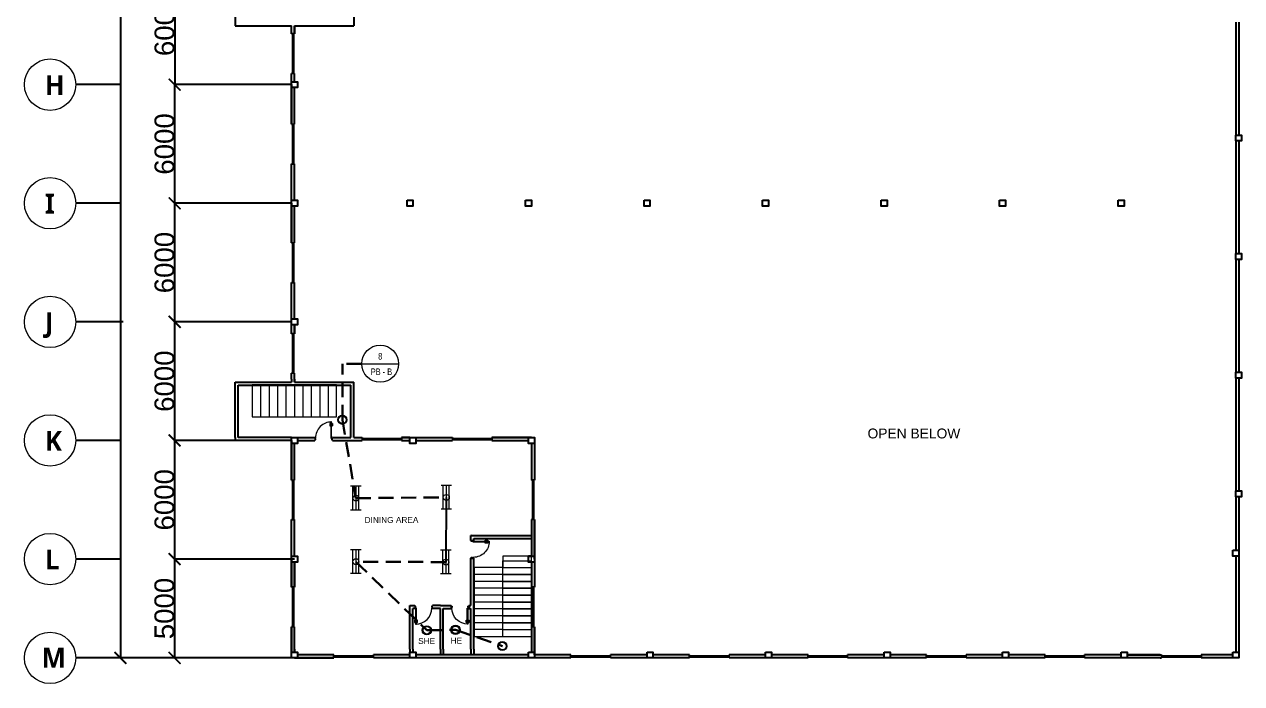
# Model space of a CAD drawing. Header units: millimetres. Extents: x 3339 to 2017737, y 4955 to 2748989.
# Drawn here: x 1288508 to 1350129, y 1364982 to 1398332 of the extents above; entities that cross this region are included whole.
import ezdxf

# ---------------------------------------------------------------- set-up
doc = ezdxf.new("R2010")
doc.units = ezdxf.units.MM
doc.header["$LTSCALE"] = 30
doc.linetypes.add('DASHEDX2', pattern=[38.1, 25.4, -12.7])
for name, color, linetype, lineweight in [('A-DETL-GENF', 92, 'Continuous', 13), ('A-DOOR', 31, 'Continuous', 13), ('A_Dimension', 3, 'Continuous', 5), ('LIGHTING', 3, 'Continuous', 5), ('P. LINES', 151, 'DASHEDX2', 30), ('S-GRID-IDEN', 1, 'Continuous', 13), ('STAIR', 1, 'Continuous', 5)]:
    doc.layers.add(name, color=color, linetype=linetype, lineweight=lineweight)
doc.layers.add('POSTE', color=50, linetype='Continuous')
doc.styles.add('Arial Narrow', font='ARIALN.TTF', dxfattribs={"height": 200})
doc.styles.add('Arial Narrow_1', font='ARIALN.TTF', dxfattribs={"height": 450})
doc.styles.get("Standard").update_dxf_attribs({"font": 'arial.ttf'})
doc.styles.add('style1', font='arial.ttf', dxfattribs={"height": 100})
doc.dimstyles.new('ISO-25', dxfattribs={"dimtxt": 1000, "dimasz": 600, "dimexe": 1.25, "dimexo": 0.625, "dimtad": 1, "dimtxsty": 'Standard', "dimblk": 'ARCHTICK', "dimcen": 2.5, "dimclrd": 4, "dimadec": 0, "dimazin": 0, "dimtfac": 1, "dimtmove": 0, "dimatfit": 3, "dimfxl": 1, "dimarcsym": 0})

# ---------------------------------------------------------------- blocks, each defined once
blk = doc.blocks.new('Poste 2')
at = {"layer": 'POSTE'}
blk.add_lwpolyline([(-300, 0), (0, 0), (0, -300), (-300, -300)], close=True, dxfattribs=at)
blk = doc.blocks.new('Poste 3')
at = {"layer": 'POSTE'}
blk.add_lwpolyline([(0, 0), (300, 0), (300, -300), (0, -300)], close=True, dxfattribs=at)
blk = doc.blocks.new('POSTE bot left')
at = {"layer": 'POSTE'}
blk.add_lwpolyline([(0, 300), (300, 300), (300, 0), (0, 0)], close=True, dxfattribs=at)
blk = doc.blocks.new('POSTE.COM')
at = {"layer": 'POSTE'}
blk.add_lwpolyline([(-300, 300), (0, 300), (0, 0), (-300, 0)], close=True, dxfattribs=at)
blk = doc.blocks.new('Poste ulit')
at = {"layer": 'POSTE'}
blk.add_lwpolyline([(1007266, 1373395), (1007566, 1373395), (1007566, 1373095), (1007266, 1373095)], close=True, dxfattribs=at)
blk = doc.blocks.new('POSTEEEE')
at = {"layer": 'POSTE'}
blk.add_blockref('Poste ulit', (-1007266, -1373095), dxfattribs=at)
blk = doc.blocks.new('D4')
at = {"layer": 'A-DETL-GENF'}
for p, q in [((-1072, -29), (-1072, -112)), ((-1052, -29), (-1072, -29)), ((-1060, -41), (-1072, -30)), ((-1072, -112), (-1060, -112)), ((-1059, -112), (-1072, -112)), ((-1072, -112), (-1072, -150)), ((-1072, -150), (-1059, -150)), ((-1060, -112), (-1060, -41)), ((-1060, -41), (-1052, -41)), ((-1059, -150), (-1059, -112)), ((-1059, -115), (-1059, -147)), ((-1027, -115), (-1059, -115)), ((-1059, -147), (-1027, -147)), ((-1052, -41), (-1052, -29)), ((-1021, -74), (-1027, -80)), ((-1027, -80), (-1027, -182)), ((-1027, -147), (-1027, -115)), ((-1027, -182), (-1021, -188)), ((-1021, -188), (-1021, -74)), ((-974, -80), (-981, -74)), ((-981, -74), (-981, -188)), ((-981, -188), (-974, -182)), ((-974, -182), (-974, -80)), ((-943, -115), (-974, -115)), ((-974, -115), (-974, -147)), ((-974, -147), (-943, -147)), ((-930, -29), (-949, -29)), ((-949, -29), (-949, -41)), ((-949, -41), (-941, -41)), ((-943, -112), (-943, -150)), ((-930, -112), (-943, -112)), ((-943, -147), (-943, -115)), ((-943, -150), (-930, -150)), ((-941, -41), (-930, -30)), ((-941, -41), (-941, -112)), ((-941, -112), (-930, -112)), ((-930, -112), (-930, -29)), ((-930, -150), (-930, -112))]:
    blk.add_line(p, q, dxfattribs=at)
at = {"layer": 'A-DOOR', "lineweight": 18}
for p, q in [((-1059, 683), (-1024, 683)), ((-1014, 683), (-1059, 683)), ((-1059, 683), (-1059, 583)), ((-1024, 583), (-1024, 626)), ((-1024, 626), (-1014, 626)), ((-1014, 626), (-1014, 683)), ((-169, 683), (-214, 683)), ((-214, 683), (-214, 626)), ((-214, 626), (-204, 626)), ((-204, 683), (-169, 683)), ((-204, 626), (-204, 583)), ((-169, 583), (-169, 683)), ((-1059, 583), (-1024, 583)), ((-981, 583), (-1021, 583)), ((-1021, 583), (-1021, -231)), ((-981, -231), (-981, 583)), ((-204, 583), (-169, 583)), ((-1021, -231), (-981, -231))]:
    blk.add_line(p, q, dxfattribs=at)
at = {"layer": 'A-DOOR'}
blk.add_arc((-1021, 583), 814, 270, 0, dxfattribs=at)
blk = doc.blocks.new('Pintuan')
at = {"layer": 'A-DOOR', "rotation": 270}
blk.add_blockref('D4', (-626, -1014), dxfattribs=at)
blk = doc.blocks.new('WW1')
at = {"layer": 'STAIR'}
for p, q in [((-3000, 0), (-3000, -8000)), ((0, 0), (-3000, 0)), ((0, -8000), (0, 0)), ((-3000, -1600), (-3000, -800)), ((-3000, -800), (0, -800)), ((0, -1600), (0, -800)), ((-3000, -2400), (-3000, -1600)), ((-3000, -1600), (0, -1600)), ((0, -2400), (0, -1600)), ((-3000, -3200), (-3000, -2400)), ((-3000, -2400), (0, -2400)), ((-3000, -4000), (-3000, -3200)), ((-3000, -3200), (0, -3200)), ((0, -3200), (0, -2400)), ((0, -4000), (0, -3200)), ((-3000, -4800), (-3000, -4000)), ((-3000, -4000), (0, -4000)), ((0, -4800), (0, -4000)), ((-3000, -5600), (-3000, -4800)), ((-3000, -4800), (0, -4800)), ((-3000, -6400), (-3000, -5600)), ((-3000, -5600), (0, -5600)), ((0, -5600), (0, -4800)), ((0, -6400), (0, -5600)), ((-3000, -7200), (-3000, -6400)), ((-3000, -6400), (0, -6400)), ((0, -7200), (0, -6400)), ((-3000, -8000), (-3000, -7200)), ((-3000, -7200), (0, -7200)), ((-3000, -8000), (0, -8000)), ((0, -8000), (0, -7200))]:
    blk.add_line(p, q, dxfattribs=at)
blk = doc.blocks.new('S2')
at = {"layer": 'STAIR'}
for p, q in [((0, 0), (-1250, 0)), ((-1250, 0), (-1250, -500)), ((0, -3500), (0, 0)), ((-2500, -500), (-2500, -3500)), ((-1250, -500), (-2500, -500)), ((-1250, -500), (-1250, -200)), ((-1250, -200), (0, -200)), ((-1250, -3500), (-1250, -500)), ((-1250, -800), (-1250, -500)), ((-1250, -500), (0, -500)), ((-1250, -800), (-2500, -800)), ((-1250, -1100), (-1250, -800)), ((-1250, -800), (0, -800)), ((0, -800), (-1250, -800)), ((-1250, -1100), (-2500, -1100)), ((-1250, -1400), (-2500, -1400)), ((-1250, -1400), (-1250, -1100)), ((-1250, -1100), (0, -1100)), ((0, -1100), (-1250, -1100)), ((-1250, -1700), (-1250, -1400)), ((-1250, -1400), (0, -1400)), ((0, -1400), (-1250, -1400)), ((-1250, -1700), (-2500, -1700)), ((-1250, -2000), (-2500, -2000)), ((-1250, -2000), (-1250, -1700)), ((-1250, -1700), (0, -1700)), ((0, -1700), (-1250, -1700)), ((-1250, -2300), (-1250, -2000)), ((-1250, -2000), (0, -2000)), ((0, -2000), (-1250, -2000)), ((-1250, -2300), (-2500, -2300)), ((-1250, -2600), (-2500, -2600)), ((-1250, -2600), (-1250, -2300)), ((-1250, -2300), (0, -2300)), ((0, -2300), (-1250, -2300)), ((-1250, -2900), (-1250, -2600)), ((-1250, -2600), (0, -2600)), ((0, -2600), (-1250, -2600)), ((-1250, -2900), (-2500, -2900)), ((-1250, -3200), (-1250, -2900)), ((-1250, -2900), (0, -2900)), ((0, -2900), (-1250, -2900)), ((-1250, -3200), (-2500, -3200)), ((-2500, -3500), (-1250, -3500)), ((-1250, -3500), (-1250, -3200)), ((-1250, -3200), (0, -3200)), ((-1250, -3500), (0, -3500))]:
    blk.add_line(p, q, dxfattribs=at)
blk = doc.blocks.new('_ArchTick')
at = {"color": 0, "linetype": 'ByBlock', "const_width": 0.15}
blk.add_lwpolyline([(-0.5, -0.5), (0.5, 0.5)], dxfattribs=at)
blk = doc.blocks.new('*D129')
at = {"color": 0, "lineweight": -2, "transparency": 16777216}
for p, q in [((1302029, 1401282), (1296117, 1401282)), ((1302029, 1395282), (1296117, 1395282))]:
    blk.add_line(p, q, dxfattribs=at)
at = {"color": 4, "lineweight": -2, "transparency": 16777216}
blk.add_line((1296118, 1401282), (1296118, 1395282), dxfattribs=at)
at = {"layer": 'Defpoints', "color": 0, "transparency": 16777216}
for p in [(1302029, 1401282), (1296118, 1395282), (1302029, 1395282)]:
    blk.add_point(p, dxfattribs=at)
at = {"color": 4, "lineweight": -2, "transparency": 16777216, "xscale": 600, "yscale": 600, "zscale": 600}
for p, rotation in [((1296118, 1401282), 90), ((1296118, 1395282), 270)]:
    blk.add_blockref('_ArchTick', p, dxfattribs=dict(at, rotation=rotation))
at = {"color": 0, "transparency": 16777216, "insert": (1295607, 1398282), "char_height": 1000, "attachment_point": 5, "rotation": 90}
blk.add_mtext('6000', dxfattribs=at)
blk = doc.blocks.new('*D130')
at = {"color": 0, "lineweight": -2, "transparency": 16777216}
for p, q in [((1302029, 1395282), (1296116, 1395282)), ((1302029, 1389282), (1296116, 1389282))]:
    blk.add_line(p, q, dxfattribs=at)
at = {"color": 4, "lineweight": -2, "transparency": 16777216}
blk.add_line((1296117, 1395282), (1296117, 1389282), dxfattribs=at)
at = {"layer": 'Defpoints', "color": 0, "transparency": 16777216}
for p in [(1302029, 1395282), (1296117, 1389282), (1302029, 1389282)]:
    blk.add_point(p, dxfattribs=at)
at = {"color": 4, "lineweight": -2, "transparency": 16777216, "xscale": 600, "yscale": 600, "zscale": 600}
for p, rotation in [((1296117, 1395282), 90), ((1296117, 1389282), 270)]:
    blk.add_blockref('_ArchTick', p, dxfattribs=dict(at, rotation=rotation))
at = {"color": 0, "transparency": 16777216, "insert": (1295606, 1392282), "char_height": 1000, "attachment_point": 5, "rotation": 90}
blk.add_mtext('6000', dxfattribs=at)
blk = doc.blocks.new('*D131')
at = {"color": 0, "lineweight": -2, "transparency": 16777216}
for p, q in [((1302029, 1389282), (1296115, 1389282)), ((1302029, 1383282), (1296115, 1383282))]:
    blk.add_line(p, q, dxfattribs=at)
at = {"color": 4, "lineweight": -2, "transparency": 16777216}
blk.add_line((1296116, 1389282), (1296116, 1383282), dxfattribs=at)
at = {"layer": 'Defpoints', "color": 0, "transparency": 16777216}
for p in [(1302029, 1389282), (1296116, 1383282), (1302029, 1383282)]:
    blk.add_point(p, dxfattribs=at)
at = {"color": 4, "lineweight": -2, "transparency": 16777216, "xscale": 600, "yscale": 600, "zscale": 600}
for p, rotation in [((1296116, 1389282), 90), ((1296116, 1383282), 270)]:
    blk.add_blockref('_ArchTick', p, dxfattribs=dict(at, rotation=rotation))
at = {"color": 0, "transparency": 16777216, "insert": (1295605, 1386282), "char_height": 1000, "attachment_point": 5, "rotation": 90}
blk.add_mtext('6000', dxfattribs=at)
blk = doc.blocks.new('*D132')
at = {"color": 0, "lineweight": -2, "transparency": 16777216}
for p, q in [((1302029, 1383282), (1296113, 1383282)), ((1302029, 1377282), (1296113, 1377282))]:
    blk.add_line(p, q, dxfattribs=at)
at = {"color": 4, "lineweight": -2, "transparency": 16777216}
blk.add_line((1296115, 1383282), (1296115, 1377282), dxfattribs=at)
at = {"layer": 'Defpoints', "color": 0, "transparency": 16777216}
for p in [(1302029, 1383282), (1296115, 1377282), (1302029, 1377282)]:
    blk.add_point(p, dxfattribs=at)
at = {"color": 4, "lineweight": -2, "transparency": 16777216, "xscale": 600, "yscale": 600, "zscale": 600}
for p, rotation in [((1296115, 1383282), 90), ((1296115, 1377282), 270)]:
    blk.add_blockref('_ArchTick', p, dxfattribs=dict(at, rotation=rotation))
at = {"color": 0, "transparency": 16777216, "insert": (1295603, 1380282), "char_height": 1000, "attachment_point": 5, "rotation": 90}
blk.add_mtext('6000', dxfattribs=at)
blk = doc.blocks.new('*D133')
at = {"color": 0, "lineweight": -2, "transparency": 16777216}
for p, q in [((1302029, 1377282), (1296112, 1377282)), ((1302029, 1371282), (1296112, 1371282))]:
    blk.add_line(p, q, dxfattribs=at)
at = {"color": 4, "lineweight": -2, "transparency": 16777216}
blk.add_line((1296113, 1377282), (1296113, 1371282), dxfattribs=at)
at = {"layer": 'Defpoints', "color": 0, "transparency": 16777216}
for p in [(1302029, 1377282), (1296113, 1371282), (1302029, 1371282)]:
    blk.add_point(p, dxfattribs=at)
at = {"color": 4, "lineweight": -2, "transparency": 16777216, "xscale": 600, "yscale": 600, "zscale": 600}
for p, rotation in [((1296113, 1377282), 90), ((1296113, 1371282), 270)]:
    blk.add_blockref('_ArchTick', p, dxfattribs=dict(at, rotation=rotation))
at = {"color": 0, "transparency": 16777216, "insert": (1295602, 1374282), "char_height": 1000, "attachment_point": 5, "rotation": 90}
blk.add_mtext('6000', dxfattribs=at)
blk = doc.blocks.new('*D111')
at = {"color": 0, "lineweight": -2, "transparency": 16777216}
for p, q in [((1302029, 1437282), (1293369, 1437282)), ((1302029, 1366282), (1293369, 1366282))]:
    blk.add_line(p, q, dxfattribs=at)
at = {"color": 4, "lineweight": -2, "transparency": 16777216}
blk.add_line((1293370, 1437282), (1293370, 1366282), dxfattribs=at)
at = {"layer": 'Defpoints', "color": 0, "transparency": 16777216}
for p in [(1302029, 1437282), (1293370, 1366282), (1302029, 1366282)]:
    blk.add_point(p, dxfattribs=at)
at = {"color": 4, "lineweight": -2, "transparency": 16777216, "xscale": 600, "yscale": 600, "zscale": 600}
for p, rotation in [((1293370, 1437282), 90), ((1293370, 1366282), 270)]:
    blk.add_blockref('_ArchTick', p, dxfattribs=dict(at, rotation=rotation))
at = {"color": 0, "transparency": 16777216, "insert": (1292859, 1401782), "char_height": 1000, "attachment_point": 5, "rotation": 90}
blk.add_mtext('71000', dxfattribs=at)
blk = doc.blocks.new('*D114')
at = {"color": 0, "lineweight": -2, "transparency": 16777216}
for p, q in [((1302179, 1371282), (1296111, 1371282)), ((1302179, 1366282), (1296111, 1366282))]:
    blk.add_line(p, q, dxfattribs=at)
at = {"color": 4, "lineweight": -2, "transparency": 16777216}
blk.add_line((1296112, 1371282), (1296112, 1366282), dxfattribs=at)
at = {"layer": 'Defpoints', "color": 0, "transparency": 16777216}
for p in [(1302179, 1371282), (1296112, 1366282), (1302179, 1366282)]:
    blk.add_point(p, dxfattribs=at)
at = {"color": 4, "lineweight": -2, "transparency": 16777216, "xscale": 600, "yscale": 600, "zscale": 600}
for p, rotation in [((1296112, 1371282), 90), ((1296112, 1366282), 270)]:
    blk.add_blockref('_ArchTick', p, dxfattribs=dict(at, rotation=rotation))
at = {"color": 0, "transparency": 16777216, "insert": (1295601, 1368782), "char_height": 1000, "attachment_point": 5, "rotation": 90}
blk.add_mtext('5000', dxfattribs=at)
blk = doc.blocks.new('Grid - M_Grid Head - Circle-24584-A - GROUND FLOOR PLAN')
at = {"layer": 'S-GRID-IDEN'}
blk.add_circle((0, 0), 6.5, dxfattribs=at)
blk = doc.blocks.new('ff2f2f2f12ft2')
at = {"color": 3}
for p, q in [((6655775, 324489), (6655241, 324489)), ((6655358, 323289), (6655358, 324489)), ((6655508, 324489), (6655508, 323289)), ((6655658, 323289), (6655658, 324489)), ((6655775, 323289), (6655241, 323289))]:
    blk.add_line(p, q, dxfattribs=at)
blk.add_circle((6655508, 323889), 150, dxfattribs=at)
blk = doc.blocks.new('ILAW')
at = {"layer": 'A_Dimension', "color": 3, "linetype": 'Continuous'}
for radius in [232, 190]:
    blk.add_circle((0, 0), radius, dxfattribs=at)

msp = doc.modelspace()

# ---------------------------------------------------------------- linework, layer by layer
at = {"color": 4}
msp.add_line((1293368.771, 1437282.178), (1293368.771, 1366282.178), dxfattribs=at)
for p, q in [((1299179.31, 1401132.178), (1299179.31, 1398257.178)), ((1305179.31, 1401132.178), (1305179.31, 1398257.178)), ((1299179.31, 1398257.178), (1302029.31, 1398257.178)), ((1302029.31, 1397844.678), (1302029.31, 1398257.178)), ((1302179.31, 1397844.678), (1302179.31, 1398257.178)), ((1302179.31, 1398257.178), (1305179.31, 1398257.178)), ((1302179.31, 1398257.178), (1302179.31, 1397844.678)), ((1349829.31, 1398434.895), (1349829.31, 1392734.895)), ((1349979.31, 1398434.895), (1349979.31, 1392734.895)), ((1302179.31, 1397844.678), (1302029.31, 1397844.678)), ((1302079.31, 1397844.678), (1302079.31, 1395844.678)), ((1302079.31, 1397844.678), (1302079.31, 1395844.678)), ((1302129.31, 1397844.678), (1302129.31, 1395844.678)), ((1302129.31, 1397844.678), (1302129.31, 1395844.678)), ((1302029.31, 1393282.178), (1302029.31, 1395844.678)), ((1302179.31, 1395844.678), (1302029.31, 1395844.678)), ((1302179.31, 1395432.178), (1302179.31, 1395844.678)), ((1302179.31, 1395432.178), (1302179.31, 1395844.678)), ((1293368.771, 1395282.178), (1291108.419, 1395282.178)), ((1302029.31, 1395282.178), (1302029.31, 1393282.178)), ((1302029.31, 1395282.178), (1302029.31, 1393282.178)), ((1302179.31, 1393282.178), (1302179.31, 1395132.178)), ((1302029.31, 1393282.178), (1302179.31, 1393282.178)), ((1302079.31, 1393282.178), (1302079.31, 1391282.178)), ((1302079.31, 1393282.178), (1302079.31, 1391282.178)), ((1302079.31, 1393282.178), (1302079.31, 1391282.178)), ((1302079.31, 1393282.178), (1302079.31, 1391282.178)), ((1302129.31, 1393282.178), (1302129.31, 1391282.178)), ((1302129.31, 1393282.178), (1302129.31, 1391282.178)), ((1302129.31, 1393282.178), (1302129.31, 1391282.178)), ((1302129.31, 1393282.178), (1302129.31, 1391282.178)), ((1349829.31, 1392434.895), (1349829.31, 1386734.895)), ((1349979.31, 1392434.895), (1349979.31, 1386734.895)), ((1302029.31, 1387282.178), (1302029.31, 1391282.178)), ((1302029.31, 1389282.178), (1302029.31, 1391282.178)), ((1302029.31, 1391282.178), (1302179.31, 1391282.178)), ((1302179.31, 1389432.178), (1302179.31, 1391282.178)), ((1293368.771, 1389282.178), (1291109.669, 1389282.178)), ((1302029.31, 1389282.178), (1302029.31, 1387282.178)), ((1302179.31, 1387282.178), (1302179.31, 1389132.178)), ((1302029.31, 1387282.178), (1302179.31, 1387282.178)), ((1302079.31, 1387282.178), (1302079.31, 1385282.178)), ((1302129.31, 1387282.178), (1302129.31, 1385282.178)), ((1349829.31, 1386434.895), (1349829.31, 1380734.895)), ((1349979.31, 1386434.895), (1349979.31, 1380734.895)), ((1302029.31, 1382682.178), (1302029.31, 1385282.178)), ((1302029.31, 1383432.178), (1302029.31, 1385282.178)), ((1302029.31, 1385282.178), (1302179.31, 1385282.178)), ((1302179.31, 1383432.178), (1302179.31, 1385282.178)), ((1293516.044, 1383282.178), (1291110.919, 1383282.178)), ((1302179.31, 1382682.178), (1302179.31, 1383132.178)), ((1302179.31, 1383132.178), (1302179.31, 1382682.178)), ((1302179.31, 1382682.178), (1302029.31, 1382682.178)), ((1302079.31, 1382682.178), (1302079.31, 1380682.178)), ((1302079.31, 1382682.178), (1302079.31, 1380682.178)), ((1302129.31, 1382682.178), (1302129.31, 1380682.178)), ((1302129.31, 1382682.178), (1302129.31, 1380682.178)), ((1302029.31, 1380382.178), (1302029.31, 1380682.178)), ((1302179.31, 1380682.178), (1302029.31, 1380682.178)), ((1302029.31, 1380382.178), (1302029.31, 1380232.178)), ((1302179.31, 1380382.178), (1302179.31, 1380682.178)), ((1302179.31, 1380232.178), (1302179.31, 1380682.178)), ((1302179.31, 1380382.178), (1302179.31, 1380232.178)), ((1349829.309, 1380434.895), (1349829.309, 1374732.435)), ((1349829.309, 1380432.435), (1349829.309, 1374732.435)), ((1349979.309, 1380432.435), (1349979.309, 1374732.435)), ((1299179.31, 1377432.178), (1299179.31, 1380232.178)), ((1299179.31, 1380232.178), (1299329.31, 1380232.178)), ((1299329.31, 1380232.178), (1302029.31, 1380232.178)), ((1299329.31, 1377432.178), (1299329.31, 1380082.178)), ((1299329.31, 1380082.178), (1302029.31, 1380082.178)), ((1304315.871, 1380082.178), (1300042.749, 1380082.178)), ((1302029.31, 1380082.178), (1302179.31, 1380082.178)), ((1302179.31, 1380232.178), (1305029.31, 1380232.178)), ((1302179.31, 1380082.178), (1305029.31, 1380082.178)), ((1305029.31, 1380232.178), (1305179.31, 1380232.178)), ((1305029.31, 1377432.178), (1305029.31, 1380082.178)), ((1305179.31, 1377432.178), (1305179.31, 1380232.178)), ((1293368.771, 1377282.178), (1291108.419, 1377282.178)), ((1299179.31, 1377432.178), (1299179.31, 1377282.178)), ((1299329.31, 1377282.178), (1299179.31, 1377282.178)), ((1302029.31, 1377432.178), (1299329.31, 1377432.178)), ((1302029.31, 1377282.178), (1299329.31, 1377282.178)), ((1302029.31, 1375282.178), (1302029.31, 1377432.178)), ((1302029.31, 1377282.178), (1302029.31, 1375282.178)), ((1302329.31, 1377432.178), (1303211.81, 1377432.178)), ((1302329.31, 1377432.178), (1303211.81, 1377432.178)), ((1302329.31, 1377282.178), (1303211.81, 1377282.178)), ((1303211.81, 1377432.178), (1303211.81, 1377407.178)), ((1303211.81, 1377307.178), (1303211.81, 1377282.178)), ((1304101.81, 1377432.178), (1305029.31, 1377432.178)), ((1304101.81, 1377432.178), (1304124.31, 1377432.178)), ((1304124.31, 1377432.178), (1304101.81, 1377432.178)), ((1304101.81, 1377432.178), (1304101.81, 1377407.178)), ((1304101.81, 1377307.178), (1304101.81, 1377282.178)), ((1304101.81, 1377282.178), (1305604.31, 1377282.178)), ((1305179.31, 1377432.178), (1305604.31, 1377432.178)), ((1305179.31, 1377432.178), (1305179.31, 1377432.178)), ((1305179.31, 1377432.178), (1305604.31, 1377432.178)), ((1305604.31, 1377432.178), (1305604.31, 1377282.178)), ((1305604.31, 1377382.178), (1307604.31, 1377382.178)), ((1305604.31, 1377332.178), (1307604.31, 1377332.178)), ((1307604.31, 1377432.178), (1310179.31, 1377432.178)), ((1308029.31, 1377432.178), (1307604.31, 1377432.178)), ((1307604.31, 1377432.178), (1307604.31, 1377282.178)), ((1307604.31, 1377282.178), (1308029.31, 1377282.178)), ((1308179.31, 1377432.178), (1310179.31, 1377432.178)), ((1308329.31, 1377282.178), (1310179.31, 1377282.178)), ((1310179.31, 1377432.178), (1310179.31, 1377282.178)), ((1310179.31, 1377382.178), (1312179.31, 1377382.178)), ((1310179.31, 1377332.178), (1312179.31, 1377332.178)), ((1312179.31, 1377432.178), (1314329.31, 1377432.178)), ((1314179.31, 1377432.178), (1312179.31, 1377432.178)), ((1312179.31, 1377432.178), (1312179.31, 1377282.178)), ((1312179.31, 1377282.178), (1314029.31, 1377282.178)), ((1314329.31, 1377432.178), (1314329.31, 1375282.178)), ((1314329.31, 1377282.178), (1314329.31, 1375282.178)), ((1302179.31, 1375282.178), (1302179.31, 1377132.178)), ((1314179.31, 1377132.178), (1314179.31, 1375282.178)), ((1302029.31, 1375282.178), (1302179.31, 1375282.178)), ((1302079.31, 1375282.178), (1302079.31, 1373282.178)), ((1302079.31, 1375282.178), (1302079.31, 1373282.178)), ((1302129.31, 1375282.178), (1302129.31, 1373282.178)), ((1302129.31, 1375282.178), (1302129.31, 1373282.178)), ((1314329.31, 1375282.178), (1314179.31, 1375282.178)), ((1314229.31, 1375282.178), (1314229.31, 1373282.178)), ((1314229.31, 1375282.178), (1314229.31, 1373282.178)), ((1314279.31, 1375282.178), (1314279.31, 1373282.178)), ((1314279.31, 1375282.178), (1314279.31, 1373282.178)), ((1309866.935, 1374403.334), (1309847.554, 1371131.179)), ((1349829.309, 1374432.435), (1349829.309, 1371732.435)), ((1349979.309, 1374432.435), (1349979.309, 1371732.435)), ((1302029.31, 1369857.178), (1302029.31, 1373282.178)), ((1302029.31, 1371282.178), (1302029.31, 1373282.178)), ((1302029.31, 1373282.178), (1302179.31, 1373282.178)), ((1302179.31, 1371432.178), (1302179.31, 1373282.178)), ((1314179.31, 1373282.178), (1314179.31, 1371432.178)), ((1314329.31, 1373282.178), (1314179.31, 1373282.178)), ((1314329.31, 1373282.178), (1314329.31, 1369857.178)), ((1314329.31, 1371282.178), (1314329.31, 1373282.178)), ((1311104.31, 1372222.178), (1311104.31, 1372472.178)), ((1311129.31, 1372472.178), (1311104.31, 1372472.178)), ((1311129.31, 1372472.178), (1314179.31, 1372472.178)), ((1311254.31, 1372322.178), (1311853.707, 1372322.178)), ((1311254.31, 1372222.178), (1311254.31, 1372322.178)), ((1311853.707, 1372322.178), (1311959.185, 1372322.178)), ((1311959.185, 1372322.178), (1314179.31, 1372322.178)), ((1311129.31, 1372222.178), (1311104.31, 1372222.178)), ((1311104.31, 1372222.178), (1311254.31, 1372222.178)), ((1293368.771, 1371282.178), (1291109.669, 1371282.178)), ((1302029.31, 1371282.178), (1302029.31, 1369857.178)), ((1302029.31, 1371282.178), (1302029.31, 1369857.178)), ((1302029.31, 1371282.178), (1302029.31, 1369857.178)), ((1302029.31, 1371282.178), (1302029.31, 1369857.178)), ((1302179.31, 1369857.178), (1302179.31, 1371132.178)), ((1302179.31, 1371132.178), (1302179.31, 1369857.178)), ((1311104.31, 1368932.178), (1311104.31, 1371332.178)), ((1311129.31, 1371332.178), (1311104.31, 1371332.178)), ((1311104.31, 1371332.178), (1311254.31, 1371332.178)), ((1311254.31, 1366732.178), (1311254.31, 1371332.178)), ((1314179.31, 1371432.178), (1314029.31, 1371432.178)), ((1314179.31, 1371132.178), (1314179.31, 1366732.178)), ((1314179.31, 1371132.178), (1314179.31, 1369857.178)), ((1314329.31, 1371282.178), (1314329.31, 1369857.178)), ((1314329.31, 1371282.178), (1314329.31, 1369857.178)), ((1349829.309, 1371432.435), (1349829.309, 1366729.693)), ((1349979.309, 1371432.435), (1349979.309, 1366729.693)), ((1302179.31, 1369857.178), (1302029.31, 1369857.178)), ((1302079.31, 1369857.178), (1302079.31, 1367857.178)), ((1302079.31, 1369857.178), (1302079.31, 1367857.178)), ((1302129.31, 1369857.178), (1302129.31, 1367857.178)), ((1302129.31, 1369857.178), (1302129.31, 1367857.178)), ((1314329.31, 1369857.178), (1314179.31, 1369857.178)), ((1314229.31, 1369857.178), (1314229.31, 1367857.178)), ((1314279.31, 1369857.178), (1314279.31, 1367857.178)), ((1308029.31, 1366732.178), (1308029.31, 1368932.178)), ((1308029.31, 1368932.178), (1308179.31, 1368932.178)), ((1308179.31, 1368932.178), (1308279.31, 1368932.178)), ((1308179.31, 1366732.178), (1308179.31, 1368782.178)), ((1308279.31, 1368782.178), (1308179.31, 1368782.178)), ((1308279.31, 1368907.178), (1308279.31, 1368932.178)), ((1308279.31, 1368932.178), (1308279.31, 1368907.178)), ((1308279.31, 1368807.178), (1308279.31, 1368782.178)), ((1309566.81, 1368932.178), (1309169.31, 1368932.178)), ((1309169.31, 1368907.178), (1309169.31, 1368932.178)), ((1309169.31, 1368932.178), (1309169.31, 1368907.178)), ((1309169.31, 1368807.178), (1309169.31, 1368782.178)), ((1309566.81, 1368782.178), (1309169.31, 1368782.178)), ((1309566.81, 1368932.178), (1309716.81, 1368932.178)), ((1309566.81, 1366732.178), (1309566.81, 1368782.178)), ((1309716.81, 1368932.178), (1310114.31, 1368932.178)), ((1309716.81, 1366732.178), (1309716.81, 1368782.178)), ((1309716.81, 1368782.178), (1310114.31, 1368782.178)), ((1310114.31, 1368907.178), (1310114.31, 1368932.178)), ((1310114.31, 1368907.178), (1310114.31, 1368782.178)), ((1311004.31, 1368932.178), (1311104.31, 1368932.178)), ((1311004.31, 1368907.178), (1311004.31, 1368932.178)), ((1311004.31, 1368932.178), (1311004.31, 1368782.178)), ((1311004.31, 1368782.178), (1311104.31, 1368782.178)), ((1311104.31, 1366732.178), (1311104.31, 1368782.178)), ((1302029.31, 1366432.178), (1302029.31, 1367857.178)), ((1302029.31, 1367857.178), (1302029.31, 1366582.178)), ((1302029.31, 1366582.178), (1302029.31, 1367857.178)), ((1302029.31, 1367857.178), (1302029.31, 1366582.178)), ((1302179.31, 1367857.178), (1302029.31, 1367857.178)), ((1302179.31, 1366732.178), (1302179.31, 1367857.178)), ((1302179.31, 1366582.178), (1302179.31, 1367857.178)), ((1314179.31, 1367857.178), (1314179.31, 1367365.536)), ((1314329.31, 1367857.178), (1314179.31, 1367857.178)), ((1314329.31, 1367857.178), (1314329.31, 1366432.178)), ((1314329.31, 1366432.178), (1314329.31, 1367857.178)), ((1314329.31, 1366432.178), (1314329.31, 1367857.178)), ((1293368.771, 1366283.428), (1291108.419, 1366282.178)), ((1304179.31, 1366282.178), (1302029.31, 1366282.178)), ((1302029.31, 1366282.178), (1302029.31, 1366282.178)), ((1302179.31, 1366732.178), (1302179.31, 1366582.178)), ((1302179.31, 1366282.178), (1304179.31, 1366282.178)), ((1304179.31, 1366432.178), (1302329.31, 1366432.178)), ((1304179.31, 1366432.178), (1302329.31, 1366432.178)), ((1304179.31, 1366282.178), (1304179.31, 1366432.178)), ((1304179.31, 1366382.178), (1306179.31, 1366382.178)), ((1304179.31, 1366332.178), (1306179.31, 1366332.178)), ((1308029.31, 1366432.178), (1306179.31, 1366432.178)), ((1308029.31, 1366432.178), (1306179.31, 1366432.178)), ((1306179.31, 1366282.178), (1306179.31, 1366432.178)), ((1316179.31, 1366282.178), (1306179.31, 1366282.178)), ((1308179.31, 1366282.178), (1306179.31, 1366282.178)), ((1308029.31, 1366732.178), (1308029.31, 1366582.178)), ((1308179.31, 1366732.178), (1308179.31, 1366582.178)), ((1309566.81, 1366432.178), (1308329.31, 1366432.178)), ((1314029.31, 1366432.178), (1308329.31, 1366432.178)), ((1309566.81, 1366732.178), (1309566.81, 1366582.178)), ((1309566.81, 1366582.178), (1309566.81, 1366432.178)), ((1309716.81, 1366732.178), (1309716.81, 1366582.178)), ((1309716.81, 1366582.178), (1309716.81, 1366432.178)), ((1311104.31, 1366432.178), (1309716.81, 1366432.178)), ((1311104.31, 1366732.178), (1311104.31, 1366582.178)), ((1311104.31, 1366582.178), (1311104.31, 1366432.178)), ((1311254.31, 1366732.178), (1311254.31, 1366582.178)), ((1311254.31, 1366582.178), (1311254.31, 1366432.178)), ((1314029.31, 1366432.178), (1311254.31, 1366432.178)), ((1314179.31, 1366732.178), (1314179.31, 1366582.178)), ((1316179.31, 1366432.178), (1314329.31, 1366432.178)), ((1316179.31, 1366432.178), (1314329.31, 1366432.178)), ((1316179.31, 1366282.178), (1316179.31, 1366432.178)), ((1316179.31, 1366382.178), (1318179.31, 1366382.178)), ((1316179.31, 1366332.178), (1318179.31, 1366332.178)), ((1320029.31, 1366432.178), (1318179.31, 1366432.178)), ((1320029.31, 1366432.178), (1318179.31, 1366432.178)), ((1318179.31, 1366282.178), (1318179.31, 1366432.178)), ((1322179.31, 1366282.178), (1318179.31, 1366282.178)), ((1322179.31, 1366432.178), (1320329.31, 1366432.178)), ((1322179.31, 1366432.178), (1320329.31, 1366432.178)), ((1322179.31, 1366282.178), (1322179.31, 1366432.178)), ((1322179.31, 1366382.178), (1324179.31, 1366382.178)), ((1322179.31, 1366332.178), (1324179.31, 1366332.178)), ((1326029.31, 1366432.178), (1324179.31, 1366432.178)), ((1326029.31, 1366432.178), (1324179.31, 1366432.178)), ((1324179.31, 1366282.178), (1324179.31, 1366432.178)), ((1328179.31, 1366282.178), (1324179.31, 1366282.178)), ((1328179.31, 1366432.178), (1326329.31, 1366432.178)), ((1328179.31, 1366432.178), (1326329.31, 1366432.178)), ((1328179.31, 1366282.178), (1328179.31, 1366432.178)), ((1328179.31, 1366382.178), (1330179.31, 1366382.178)), ((1328179.31, 1366332.178), (1330179.31, 1366332.178)), ((1332029.309, 1366432.178), (1330179.31, 1366432.178)), ((1332029.309, 1366432.178), (1330179.31, 1366432.178)), ((1330179.31, 1366282.178), (1330179.31, 1366432.178)), ((1334179.309, 1366282.178), (1330179.31, 1366282.178)), ((1334179.309, 1366432.178), (1332329.309, 1366432.178)), ((1334179.309, 1366432.178), (1332329.309, 1366432.178)), ((1334179.309, 1366282.178), (1334179.309, 1366432.178)), ((1334179.309, 1366382.178), (1336179.309, 1366382.178)), ((1334179.309, 1366332.178), (1336179.309, 1366332.178)), ((1338029.309, 1366432.178), (1336179.309, 1366432.178)), ((1338029.309, 1366432.178), (1336179.309, 1366432.178)), ((1336179.309, 1366282.178), (1336179.309, 1366432.178)), ((1340179.309, 1366282.178), (1336179.309, 1366282.178)), ((1340179.309, 1366432.178), (1338329.309, 1366432.178)), ((1340179.309, 1366432.178), (1338329.309, 1366432.178)), ((1340179.309, 1366282.178), (1340179.309, 1366432.178)), ((1340179.309, 1366382.178), (1342179.309, 1366382.178)), ((1340179.309, 1366332.178), (1342179.309, 1366332.178)), ((1344029.309, 1366432.178), (1342179.309, 1366432.178)), ((1344029.309, 1366432.178), (1342179.309, 1366432.178)), ((1342179.309, 1366282.178), (1342179.309, 1366432.178)), ((1346004.31, 1366282.178), (1342179.309, 1366282.178)), ((1346004.31, 1366432.178), (1344329.309, 1366432.178)), ((1344329.309, 1366432.178), (1346004.31, 1366432.178)), ((1344329.309, 1366432.178), (1346079.309, 1366432.178)), ((1346004.31, 1366282.178), (1346079.309, 1366282.178)), ((1346079.309, 1366432.178), (1346079.309, 1366282.178)), ((1346079.309, 1366382.178), (1348004.31, 1366382.178)), ((1346079.309, 1366332.178), (1348004.31, 1366332.178)), ((1348004.31, 1366382.178), (1348079.309, 1366382.178)), ((1348004.31, 1366332.178), (1348079.309, 1366332.178)), ((1349679.31, 1366432.178), (1348079.309, 1366432.178)), ((1349679.31, 1366432.178), (1348079.309, 1366432.178)), ((1349679.308, 1366432.178), (1348079.309, 1366432.178)), ((1348079.309, 1366432.178), (1348079.309, 1366282.178)), ((1349679.31, 1366282.178), (1348079.309, 1366282.178)), ((1349829.309, 1366729.693), (1349829.309, 1366582.178)), ((1349979.309, 1366729.693), (1349979.309, 1366579.719))]:
    msp.add_line(p, q)
at = {"layer": 'LIGHTING', "color": 2}
msp.add_line((1305585.656, 1381167.136), (1307455.572, 1381167.136), dxfattribs=at)
msp.add_circle((1306520.614, 1381167.136), 934.958, dxfattribs=at)
at = {"layer": 'P. LINES'}
for p, q in [((1304607.529, 1378330.903), (1304607.529, 1381167.136)), ((1305585.656, 1381167.136), (1304607.529, 1381167.136)), ((1304607.529, 1378330.903), (1305293.137, 1374364.407)), ((1305293.137, 1374364.407), (1309866.935, 1374403.334)), ((1309847.554, 1371131.179), (1305293.137, 1371150.333)), ((1305293.137, 1371150.333), (1308881.501, 1367679.48)), ((1308881.501, 1367679.48), (1310332.305, 1367701.087)), ((1310332.305, 1367701.087), (1312706.482, 1366885.345))]:
    msp.add_line(p, q, dxfattribs=at)
at = {"layer": 'POSTE'}
for p, q in [((1302029.31, 1389432.178), (1302329.31, 1389432.178)), ((1307879.31, 1389432.178), (1308179.31, 1389432.178)), ((1313879.31, 1389432.178), (1314179.31, 1389432.178)), ((1319879.31, 1389432.178), (1320179.31, 1389432.178)), ((1325879.31, 1389432.178), (1326179.31, 1389432.178)), ((1331879.31, 1389432.178), (1332179.31, 1389432.178)), ((1337879.31, 1389432.178), (1338179.31, 1389432.178)), ((1314329.31, 1377132.178), (1314029.31, 1377132.178)), ((1302329.31, 1371432.178), (1302329.31, 1371132.178)), ((1314179.31, 1371432.178), (1314029.31, 1371432.178))]:
    msp.add_line(p, q, dxfattribs=at)

# ---------------------------------------------------------------- block references
at = {"xscale": 0.5341402866077511, "yscale": 0.5341402866077511, "zscale": 0.5341402866077511, "rotation": 270}
msp.add_blockref('WW1', (1304315.871, 1378479.758), dxfattribs=at)
for p in [(1304607.529, 1378330.903), (1308881.501, 1367679.48), (1310332.305, 1367701.087), (1312706.482, 1366885.345)]:
    msp.add_blockref('ILAW', p)
for p, rotation in [((1304056.81, 1377364.178), 270), ((1308324.31, 1368850.178), 90)]:
    msp.add_blockref('Pintuan', p, dxfattribs=dict(rotation=rotation))
at = {"xscale": -1}
msp.add_blockref('Pintuan', (1311186.31, 1372177.178), dxfattribs=at)
at = {"xscale": -1, "rotation": 270}
msp.add_blockref('Pintuan', (1310959.31, 1368850.178), dxfattribs=at)
at = {"color": 4, "xscale": 600, "yscale": 600, "zscale": 600, "rotation": 270}
msp.add_blockref('_ArchTick', (1293368.771, 1366282.178), dxfattribs=at)
at = {"layer": 'A_Dimension', "color": 1, "linetype": 'Continuous', "xscale": 0.9999800350566027, "yscale": 0.9999800350566027, "zscale": 0.9999800350566027}
for p in [(-5350082.059, 1050481.605), (-5345508.261, 1050520.532), (-5350082.059, 1047267.531), (-5345527.641, 1047248.377)]:
    msp.add_blockref('ff2f2f2f12ft2', p, dxfattribs=at)
at = {"layer": 'POSTE'}
for name, p in [('Poste 2', (1302329.31, 1395432.178)), ('POSTE.COM', (1350129.309, 1392434.895)), ('Poste 2', (1302329.31, 1389432.178)), ('Poste 2', (1308179.31, 1389432.178)), ('Poste 3', (1313879.31, 1389432.178)), ('Poste 3', (1319879.31, 1389432.178)), ('Poste 3', (1325879.31, 1389432.178)), ('Poste 3', (1331879.31, 1389432.178)), ('Poste 3', (1337879.31, 1389432.178)), ('Poste 3', (1343879.31, 1389432.178)), ('POSTE.COM', (1350129.31, 1386434.895)), ('Poste 2', (1302329.31, 1383432.178)), ('POSTE.COM', (1350129.309, 1380434.895)), ('Poste 2', (1302329.31, 1377432.178)), ('POSTE.COM', (1308329.31, 1377132.178)), ('POSTEEEE', (1314029.31, 1377132.178)), ('POSTE.COM', (1350129.309, 1374432.435)), ('POSTE bot left', (1349679.308, 1371432.435)), ('Poste 2', (1302329.31, 1371432.178)), ('POSTE.COM', (1314329.31, 1371132.178)), ('Poste 2', (1302329.31, 1366582.178)), ('Poste 3', (1308029.31, 1366582.178)), ('Poste 3', (1314029.31, 1366582.178)), ('Poste 3', (1320029.31, 1366582.178)), ('Poste 3', (1326029.31, 1366582.178)), ('Poste 3', (1332029.309, 1366582.178)), ('Poste 3', (1338029.309, 1366582.178)), ('Poste 3', (1344029.309, 1366582.178)), ('Poste 3', (1349679.31, 1366582.178))]:
    msp.add_blockref(name, p, dxfattribs=at)
at = {"layer": 'S-GRID-IDEN', "xscale": 199.9999999999999, "yscale": 199.9999999999999, "zscale": 199.9999999999999}
for p in [(1289808.419, 1395282.178), (1289809.669, 1389282.178), (1289810.919, 1383282.178), (1289808.419, 1377282.178), (1289809.669, 1371282.178), (1289808.419, 1366282.178)]:
    msp.add_blockref('Grid - M_Grid Head - Circle-24584-A - GROUND FLOOR PLAN', p, dxfattribs=at)
at = {"layer": 'STAIR', "xscale": 1.161897713743623, "yscale": 1.161897713743623, "zscale": 1.161897713743623}
msp.add_blockref('S2', (1314179.31, 1371432.178), dxfattribs=at)

# ---------------------------------------------------------------- texts
at = {"attachment_point": 1, "style": 'style1'}
for s, width, heights, insert, char_height in [('OPEN BELOW', 11234.57091, [0], (1331191.599, 1377886.925), 500), ('DINING AREA', 5895.89673, [0], (1305732.197, 1373414.345), 300), ('SHE', 1026.54405, [103.411], (1308443.442, 1367290.944), 300), ('HE', 1026.54405, [103.411], (1310086.61, 1367306.123), 300)]:
    msp.add_mtext_dynamic_manual_height_columns(s, width=width, gutter_width=500, heights=heights, dxfattribs=dict(at, insert=insert, char_height=char_height))
at = {"layer": 'LIGHTING', "color": 1, "style": 'Arial Narrow', "width": 0.9}
for s, height, p in [('8', 333.461, (1306419.214, 1381375.842)), ('PB - B', 333.4607, (1306042.014, 1380592.206))]:
    msp.add_text(s, height=height, dxfattribs=at).set_placement(p)
at = {"layer": 'S-GRID-IDEN', "char_height": 1000, "width": 849.78875, "attachment_point": 1, "style": 'Arial Narrow_1'}
for s, insert in [('{\\f@Malgun Gothic|b1|i0|c0|p34;H}', (1289546.62, 1395760.732)), ('{\\f@Malgun Gothic|b1|i0|c0|p34;I}', (1289547.87, 1389760.732)), ('{\\f@Malgun Gothic|b1|i0|c0|p34;J}', (1289549.12, 1383760.732)), ('{\\f@Malgun Gothic|b1|i0|c0|p34;K}', (1289546.62, 1377760.732)), ('{\\f@Malgun Gothic|b1|i0|c0|p34;L}', (1289547.87, 1371760.732)), ('{\\f@Malgun Gothic|b1|i0|c0|p34;M}', (1289381.729, 1366793.691))]:
    msp.add_mtext(s, dxfattribs=dict(at, insert=insert))

# ---------------------------------------------------------------- dimensions: what is measured, and where the dimension line sits
dim = msp.add_linear_dim(base=(1293370.021, 1366282.178), p1=(1302029.31, 1437282.178), p2=(1302029.31, 1366282.178), angle=90, dimstyle='ISO-25')
dim.commit()
dim.dimension.update_dxf_attribs({"geometry": '*D111', "text_midpoint": (1293370.021, 1401782.178), "dimtype": 160})
for base, p1, p2, picture, middle in [((1296118.419, 1395282.178), (1302029.31, 1401282.178), (1302029.31, 1395282.178), '*D129', (1295607.221, 1398282.178)), ((1296117.169, 1389282.178), (1302029.31, 1395282.178), (1302029.31, 1389282.178), '*D130', (1295605.971, 1392282.178)), ((1296115.919, 1383282.178), (1302029.31, 1389282.178), (1302029.31, 1383282.178), '*D131', (1295604.721, 1386282.178)), ((1296114.669, 1377282.178), (1302029.31, 1383282.178), (1302029.31, 1377282.178), '*D132', (1295603.471, 1380282.178)), ((1296113.419, 1371282.178), (1302029.31, 1377282.178), (1302029.31, 1371282.178), '*D133', (1295602.221, 1374282.178)), ((1296112.169, 1366282.178), (1302179.31, 1371282.178), (1302179.31, 1366282.178), '*D114', (1295600.971, 1368782.178))]:
    dim = msp.add_linear_dim(base=base, p1=p1, p2=p2, angle=90, dimstyle='ISO-25')
    dim.commit()
    dim.dimension.update_dxf_attribs({"geometry": picture, "text_midpoint": middle})

doc.saveas('drawing.dxf')
